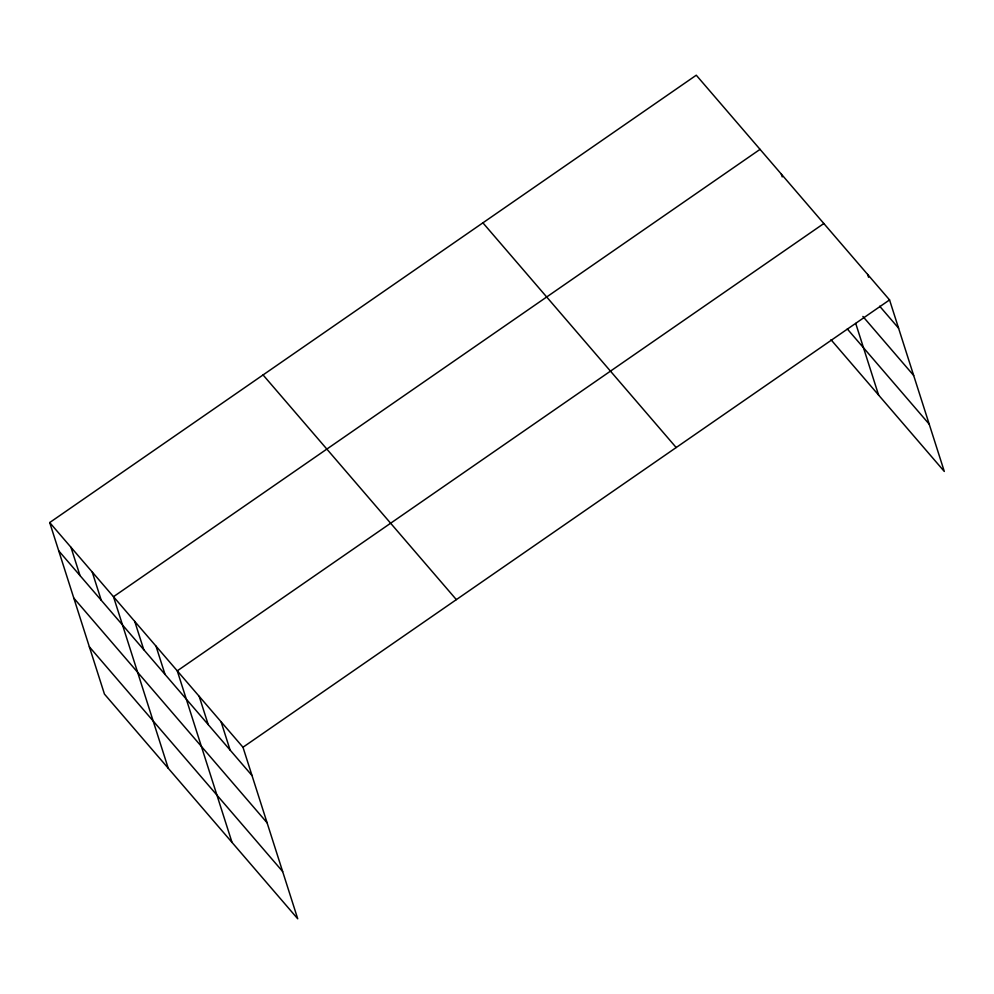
<?xml version="1.0" encoding="UTF-8"?>
<svg xmlns="http://www.w3.org/2000/svg" width="994" height="994" viewBox="0 0 994 994"><rect width="100%" height="100%" fill="white"/><g stroke="black" fill="none" stroke-linecap="round" stroke-linejoin="round"><path stroke-width="1.49" d="M49.7 522.558L242.983 747.252L297.728 918.791L104.445 694.085L49.7 522.558L696.272 75.209L889.555 299.915L944.3 471.442L830.996 339.724M760.05 149.361L113.49 596.711L168.234 768.238M823.84 223.513L177.267 670.851L232.012 842.39M242.983 747.252L889.555 299.915M879.665 306.202L898.588 328.194M862.891 316.44L913.672 375.471M847.298 328.939L929.216 424.177M482.898 222.83L676.193 447.536M263.062 374.937L456.358 599.63M58.733 550.838L252.016 775.544M73.817 598.115L267.1 822.808M89.361 646.821L282.644 871.514M867.65 274.443L868.557 277.276M855.722 323.423L878.584 395.053M781.309 174.074L782.216 176.907M221.078 721.781L230.111 750.072M199.173 696.322L208.206 724.601M156.008 646.137L165.041 674.429M134.749 621.424L143.77 649.703M92.218 571.985L101.251 600.277M70.959 547.272L79.992 575.551"/></g></svg>
